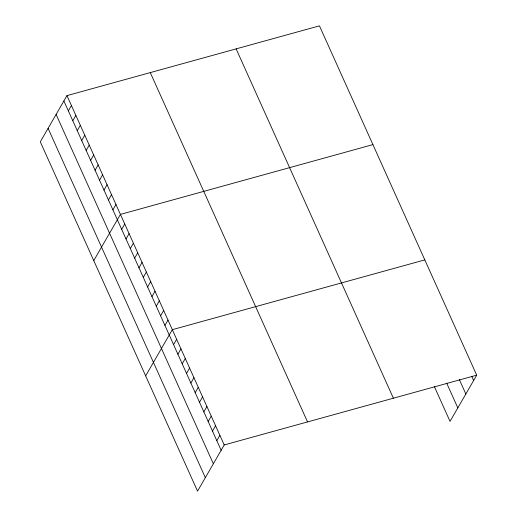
<?xml version="1.0" encoding="UTF-8"?>
<svg xmlns="http://www.w3.org/2000/svg" width="517" height="517" viewBox="0 0 517 517"><rect width="100%" height="100%" fill="white"/><g stroke="black" fill="none" stroke-linecap="round" stroke-linejoin="round"><path stroke-width="0.78" d="M66.964 95.626L40.294 141.826L197.546 491.15L224.216 444.95L476.706 375.174L319.454 25.85L66.964 95.626L224.216 444.95M68.341 110.858L71.424 105.526M72.794 120.758L75.876 115.42M77.253 130.652L80.329 125.321M81.705 140.553L84.788 135.215M86.165 150.447L89.241 145.115M90.617 160.348L93.7 155.01M95.076 170.242L98.152 164.91M99.529 180.142L102.612 174.804M103.988 190.036L107.064 184.705M108.441 199.937L111.523 194.605M112.893 209.831L115.976 204.499M93.758 260.594L120.429 214.4L372.919 144.618M121.676 229.341L124.759 224.003M125.999 238.944L129.082 233.613M130.323 248.548L133.405 243.216M134.646 258.157L137.729 252.826M138.976 267.761L142.052 262.429M143.299 277.37L146.376 272.039M147.623 286.974L150.706 281.642M151.946 296.584L155.029 291.252M156.27 306.187L159.352 300.855M160.593 315.797L163.676 310.465M164.923 325.4L167.999 320.068M145.652 375.872L172.323 329.672L424.812 259.896M173.57 344.613L176.646 339.281M177.893 354.223L180.976 348.885M182.217 363.826L185.299 358.494M186.54 373.436L189.623 368.098M190.87 383.039L193.946 377.707M195.193 392.649L198.269 387.311M199.517 402.252L202.593 396.92M203.84 411.862L206.923 406.524M208.164 421.465L211.246 416.133M212.487 431.075L215.57 425.737M216.817 440.678L219.893 435.346M476.706 375.174L450.036 421.374L434.28 386.38M471.775 376.395L473.63 380.512M459.354 379.588L465.843 393.993M446.701 383.187L457.823 407.887M236.133 48.876L393.385 398.2M150.285 72.6L307.537 421.924M63.888 100.964L221.14 450.288M56.101 114.444L213.353 463.768M48.081 128.339L205.333 477.663"/></g></svg>
